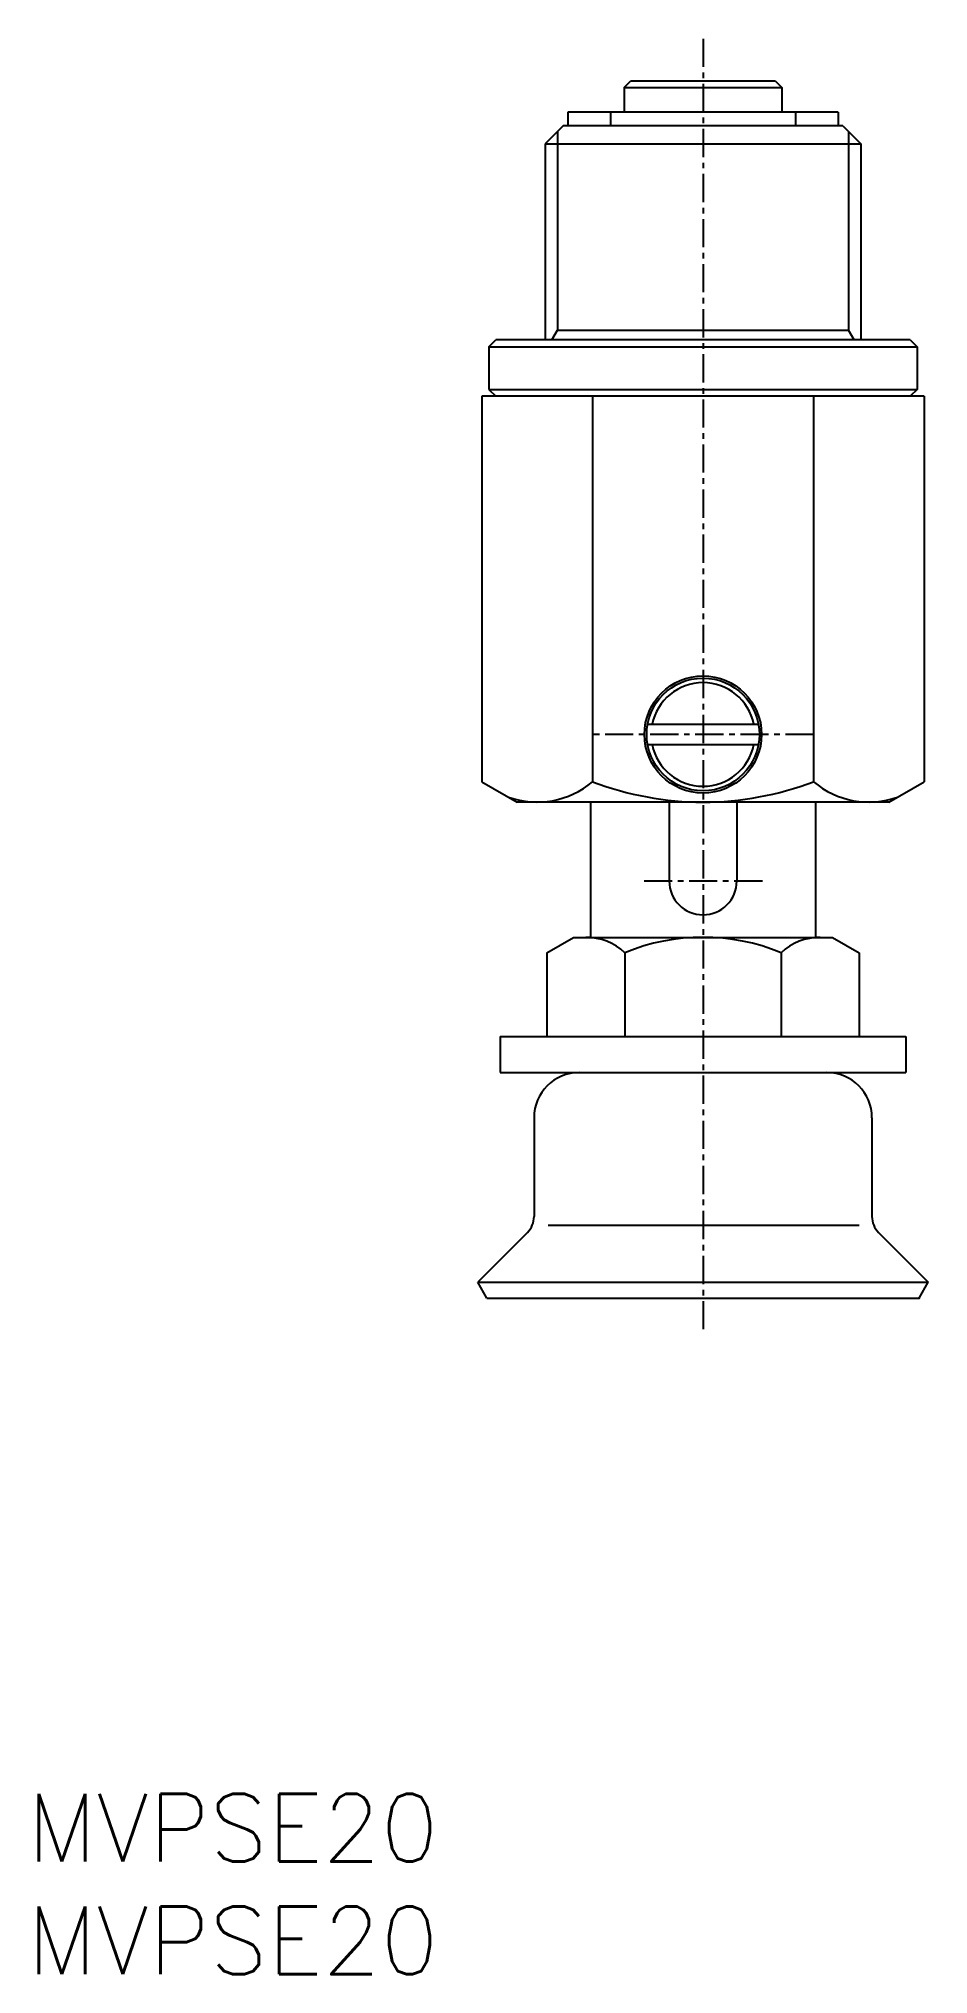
# Model space of a CAD drawing. Extents: x 0.5 to 40, y 0 to 85.9.
import ezdxf

# ---------------------------------------------------------------- set-up
doc = ezdxf.new("R2010")
doc.units = 0
doc.linetypes.add('CENTER', pattern=[2, 1.25, -0.25, 0.25, -0.25])
doc.layers.get('0').update_dxf_attribs({"linetype": 'CONTINUOUS'})
doc.layers.add('CENTER', color=1, linetype='CENTER')
doc.styles.get("Standard").update_dxf_attribs({"font": 'txt.shx'})

# ---------------------------------------------------------------- blocks, each defined once
blk = doc.blocks.new('*U18')
at = {"color": 7, "linetype": 'CONTINUOUS'}
blk.add_text('MVPSE20', height=3, dxfattribs=at).set_placement((0, 0))
blk = doc.blocks.new('*U19')
at = {"color": 7, "linetype": 'CONTINUOUS'}
blk.add_text('MVPSE20', height=3, dxfattribs=at).set_placement((0, 5))

msp = doc.modelspace()

# ---------------------------------------------------------------- linework, layer by layer
at = {"color": 7, "linetype": 'CONTINUOUS'}
for p, q in [((26.5, 83.7), (26.8, 84)), ((26.5, 83.7), (26.5, 82.6)), ((26.5, 83.7), (33.5, 83.7)), ((26.8, 84), (33.2, 84)), ((33.2, 84), (33.5, 83.7)), ((33.5, 83.7), (33.5, 82.6)), ((36, 82.6), (24, 82.6)), ((24, 82.6), (24, 82)), ((25.891, 82.6), (25.891, 82)), ((34.109, 82.6), (34.109, 82)), ((36, 82.6), (36, 82)), ((23.8, 82), (23, 81.2)), ((23.541, 81.742), (23.541, 72.938)), ((36.2, 82), (23.8, 82)), ((36.2, 82), (37, 81.2)), ((36.459, 81.742), (36.459, 72.938)), ((23, 81.2), (23, 72.5)), ((23, 81.2), (37, 81.2)), ((37, 81.2), (37, 72.5)), ((20.5, 72.2), (20.8, 72.5)), ((20.5, 72.2), (20.5, 70.3)), ((20.5, 72.2), (39.5, 72.2)), ((39.2, 72.5), (20.8, 72.5)), ((23.289, 72.5), (23.541, 72.938)), ((23.541, 72.938), (36.458, 72.938)), ((36.711, 72.5), (36.459, 72.938)), ((39.2, 72.5), (39.5, 72.2)), ((39.5, 72.2), (39.5, 70.3)), ((39.815, 70), (20.185, 70)), ((20.185, 70), (20.185, 52.904)), ((20.5, 70.3), (20.8, 70)), ((20.5, 70.3), (39.5, 70.3)), ((25.093, 70), (25.093, 52.904)), ((34.907, 70), (34.907, 52.904)), ((39.5, 70.3), (39.2, 70)), ((39.815, 70), (39.815, 52.904)), ((27.541, 55.45), (32.459, 55.45)), ((27.541, 54.55), (32.459, 54.55)), ((20.185, 52.904), (21.75, 52)), ((38.25, 52), (39.815, 52.904)), ((38.25, 52), (21.75, 52)), ((25, 52), (25, 46)), ((28.5, 52), (28.5, 48.5)), ((31.5, 52), (31.5, 48.5)), ((35, 52), (35, 46)), ((23.072, 45.32), (24.25, 46)), ((24.25, 46), (35.75, 46)), ((35.75, 46), (36.928, 45.32)), ((23.072, 45.32), (23.072, 41.6)), ((26.536, 45.32), (26.536, 41.6)), ((33.464, 45.32), (33.464, 41.6)), ((36.928, 45.32), (36.928, 41.6)), ((21, 41.6), (39, 41.6)), ((21, 41.6), (21, 40)), ((39, 41.6), (39, 40)), ((21, 40), (39, 40)), ((22.5, 38), (22.5, 33.614)), ((37.5, 38), (37.5, 33.614)), ((22.207, 32.907), (20, 30.7)), ((23.127, 33.232), (36.93, 33.232)), ((37.793, 32.907), (40, 30.7)), ((20.404, 30), (20, 30.7)), ((20, 30.7), (40, 30.7)), ((39.596, 30), (40, 30.7)), ((20.404, 30), (39.596, 30))]:
    msp.add_line(p, q, dxfattribs=at)
for radius in [2.6, 2.5]:
    msp.add_circle((30, 55), radius, dxfattribs=at)
for centre, radius, start, end in [((30, 55), 2.3, 11.28284, 168.71716), ((30, 55), 2.3, 191.28284, 348.71716), ((22.639, 55.784), 3.784, 250.42988, 310.4299), ((30, 65.779), 13.779, 249.13594, 290.86407), ((37.361, 55.784), 3.784, 229.5701, 289.57009), ((30, 48.5), 1.5, 180, 0), ((24.804, 43.455), 2.545, 47.1167, 90), ((30, 36.839), 9.161, 67.78069, 112.21931), ((35.196, 43.455), 2.545, 90, 132.88328), ((24.5, 38), 2, 90, 180), ((35.5, 38), 2, 0, 90), ((21.5, 33.614), 1, 314.99999, 0), ((38.5, 33.614), 1, 179.99999, 224.99999)]:
    msp.add_arc(centre, radius, start, end, dxfattribs=at)
msp.add_point((39.596, 30), dxfattribs=at)
at = {"layer": 'CENTER', "color": 1, "linetype": 'CENTER'}
for p, q in [((30, 85.864), (30, 28.368)), ((34.907, 55), (25.093, 55)), ((27.385, 48.5), (32.813, 48.5))]:
    msp.add_line(p, q, dxfattribs=at)

# ---------------------------------------------------------------- block references
at = {"color": 7, "linetype": 'CONTINUOUS'}
for name in ['*U19', '*U18']:
    msp.add_blockref(name, (0, 0), dxfattribs=at)

doc.saveas('drawing.dxf')
